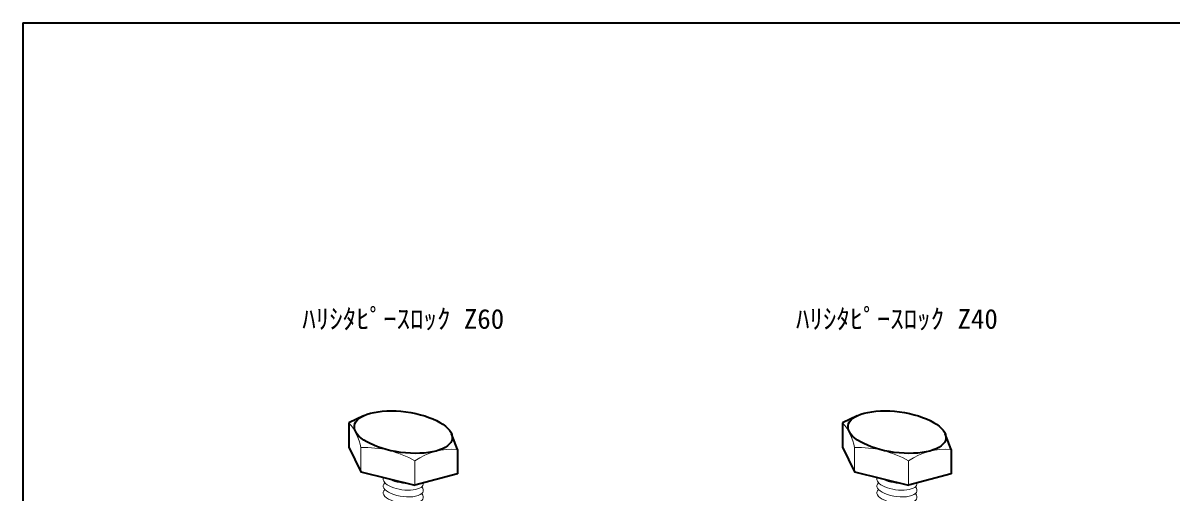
# Model space of a CAD drawing. Units: millimetres, scale not verified. Extents: x -405 to 405, y -286 to 286.
# Drawn here: x -405 to -149.2, y 181.5 to 286 of the extents above; entities that cross this region are included whole.
import ezdxf
from ezdxf.enums import TextEntityAlignment as Align

# ---------------------------------------------------------------- set-up
doc = ezdxf.new("R2010")
doc.units = ezdxf.units.MM
for name, color, linetype, lineweight in [('1-2_ボルト', 4, 'Continuous', 18), ('1-8_寸法', 4, 'Continuous', 18), ('F-0_枠図面', 4, 'Continuous', 18)]:
    doc.layers.add(name, color=color, linetype=linetype, lineweight=lineweight)
doc.styles.add('ＭＳ ゴシック', font='')
doc.styles.get('ＭＳ ゴシック').set_extended_font_data('MS Gothic')

msp = doc.modelspace()

# ---------------------------------------------------------------- linework, layer by layer
at = {"layer": '1-2_ボルト', "color": 7, "lineweight": 35}
for p, q in [((-329.119, 198.498), (-332.374, 196.943)), ((-329.119, 198.498), (-332.374, 196.943)), ((-219.119, 198.498), (-222.374, 196.943)), ((-219.119, 198.498), (-222.374, 196.943)), ((-332.374, 196.943), (-332.374, 191.538)), ((-332.374, 196.943), (-332.374, 191.538)), ((-308.171, 190.983), (-309.48, 194.448)), ((-308.171, 190.983), (-309.48, 194.448)), ((-222.374, 196.943), (-222.374, 191.538)), ((-222.374, 196.943), (-222.374, 191.538)), ((-198.171, 190.983), (-199.48, 194.448)), ((-198.171, 190.983), (-199.48, 194.448)), ((-308.171, 190.983), (-308.171, 185.578)), ((-308.171, 190.983), (-308.171, 185.578)), ((-198.171, 190.983), (-198.171, 185.578)), ((-198.171, 190.983), (-198.171, 185.578)), ((-308.171, 185.578), (-317.651, 183.038)), ((-308.171, 185.578), (-317.651, 183.038)), ((-198.171, 185.578), (-207.651, 183.038)), ((-198.171, 185.578), (-207.651, 183.038))]:
    msp.add_line(p, q, dxfattribs=at)
at = {"layer": '1-2_ボルト'}
for p, q in [((-329.723, 191.423), (-329.723, 186.018)), ((-317.651, 190.143), (-317.651, 190.119)), ((-219.723, 191.423), (-219.723, 186.018)), ((-207.651, 190.143), (-207.651, 190.119)), ((-317.651, 188.443), (-317.651, 183.038)), ((-207.651, 188.443), (-207.651, 183.038))]:
    msp.add_line(p, q, dxfattribs=at)
at = {"layer": '1-2_ボルト', "color": 7, "lineweight": 35}
for points in [[(-332.374, 191.538), (-329.723, 186.018), (-317.651, 183.038)], [(-332.374, 191.538), (-329.723, 186.018), (-317.651, 183.038)], [(-222.374, 191.538), (-219.723, 186.018), (-207.651, 183.038)], [(-222.374, 191.538), (-219.723, 186.018), (-207.651, 183.038)]]:
    msp.add_lwpolyline(points, dxfattribs=at)
at = {"layer": '1-2_ボルト'}
for centre, radius, start, end in [((-341.022, 189.393), 11.481, 10.18327, 41.11886), ((-341.022, 189.393), 11.481, 10.18327, 41.11886), ((-231.022, 189.393), 11.481, 10.18327, 41.11886), ((-231.022, 189.393), 11.481, 10.18327, 41.11886), ((-328.907, 168.788), 22.65, 60.20256, 92.06508), ((-328.907, 168.788), 22.65, 60.20256, 92.06508), ((-309.427, 176.71), 14.329, 84.97118, 125.02882), ((-309.427, 176.71), 14.329, 84.97118, 125.02882), ((-218.907, 168.788), 22.65, 60.20256, 92.06508), ((-218.907, 168.788), 22.65, 60.20256, 92.06508), ((-199.427, 176.71), 14.329, 84.97118, 125.02882), ((-199.427, 176.71), 14.329, 84.97118, 125.02882)]:
    msp.add_arc(centre, radius, start, end, dxfattribs=at)
at = {"layer": '1-2_ボルト', "color": 7, "lineweight": 35}
for centre in [(-320.25, 194.856), (-320.25, 194.856), (-210.25, 194.856), (-210.25, 194.856)]:
    msp.add_ellipse(centre, major_axis=(-10.906, 1.436), ratio=0.414, dxfattribs=at)
at = {"layer": '1-2_ボルト'}
for centre, start_param, end_param in [((-320.25, 183.856), 6.1094436, 9.5659258), ((-320.25, 183.856), 6.1094436, 9.5659258), ((-320.25, 185.356), 0.750516, 1.8645971), ((-320.25, 185.356), 0.750516, 1.8645971), ((-210.25, 183.856), 6.1094436, 9.5659258), ((-210.25, 183.856), 6.1094436, 9.5659258), ((-210.25, 185.356), 0.750516, 1.8645971), ((-210.25, 185.356), 0.750516, 1.8645971), ((-320.25, 182.356), 5.926419, 9.8904448), ((-320.25, 182.356), 5.926419, 9.8904448), ((-320.25, 180.856), 5.926419, 9.8904448), ((-320.25, 180.856), 5.926419, 9.8904448), ((-210.25, 182.356), 5.926419, 9.8904448), ((-210.25, 182.356), 5.926419, 9.8904448), ((-210.25, 180.856), 5.926419, 9.8904448), ((-210.25, 180.856), 5.926419, 9.8904448)]:
    msp.add_ellipse(centre, major_axis=(-4.462, 0.587), ratio=0.414, start_param=start_param, end_param=end_param, dxfattribs=at)
at = {"layer": 'F-0_枠図面', "color": 7, "lineweight": 35}
msp.add_line((-405, 286), (-15.5, 286), dxfattribs=at)
msp.add_lwpolyline([(-405, 286), (-405, 11), (-15.5, 11)], dxfattribs=at)

# ---------------------------------------------------------------- texts
at = {"layer": '1-8_寸法', "color": 7, "style": 'ＭＳ ゴシック'}
for s, p in [('ﾊﾘｼﾀﾋﾟｰｽﾛｯｸ Z60', (-342.75, 216.556)), ('ﾊﾘｼﾀﾋﾟｰｽﾛｯｸ Z40', (-232.75, 216.556))]:
    msp.add_text(s, height=4.399, dxfattribs=at).set_placement(p, align=Align.BOTTOM_LEFT)

doc.saveas('drawing.dxf')
